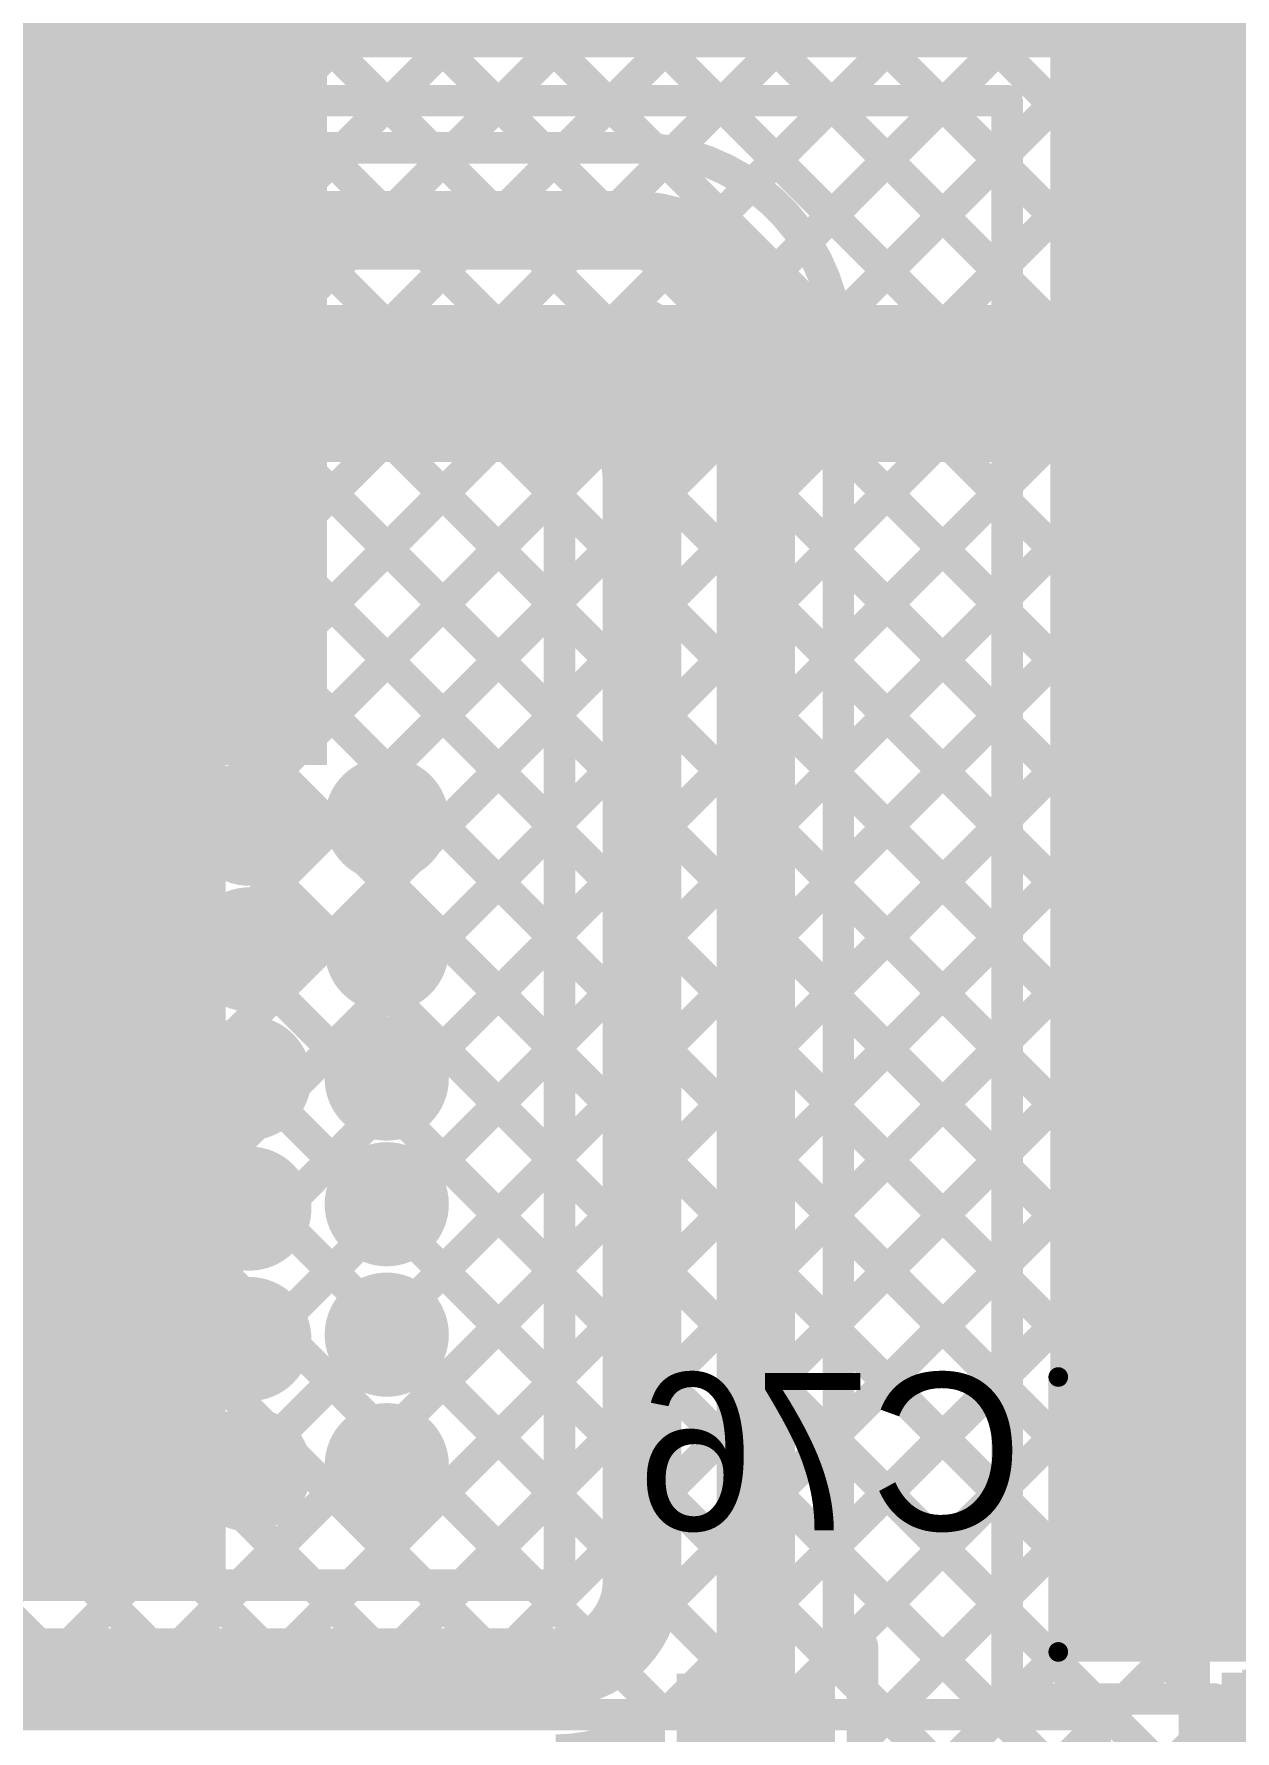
# Model space of a CAD drawing. Header units: millimetres. Extents: x 3.06 to 5.82, y 1.29 to 3.84.
# Drawn here: x 5.1992 to 5.505, y 2.8669 to 3.299 of the extents above; entities that cross this region are included whole.
import ezdxf

# ---------------------------------------------------------------- set-up
doc = ezdxf.new("R2010")
doc.units = ezdxf.units.MM
doc.header["$MEASUREMENT"] = 0
for name, color, linetype in [('BottomLayer', 5, 'Continuous'), ('BottomOverlay', 54, 'Continuous'), ('BottomPaste', 16, 'Continuous'), ('BottomSolder', 6, 'Continuous'), ('MultiLayer', 9, 'Continuous'), ('TopLayer', 1, 'Continuous'), ('TopPaste', 8, 'Continuous'), ('TopSolder', 216, 'Continuous'), ('ViaHoleLayer', 16, 'Continuous')]:
    doc.layers.add(name, color=color, linetype=linetype)

# ---------------------------------------------------------------- blocks, each defined once
blk = doc.blocks.new('ESP32_WROOM_32__16MB__12')
at = {"layer": 'TopLayer'}
blk.add_solid([(-0.13743, -0.04843), (0.05943, -0.04843), (-0.13743, 0.14843), (0.05943, 0.14843)], dxfattribs=at)
at = {"layer": 'TopPaste'}
blk.add_solid([(-0.13743, -0.04843), (0.05943, -0.04843), (-0.13743, 0.14843), (0.05943, 0.14843)], dxfattribs=at)
at = {"layer": 'TopSolder'}
for points in [[(0.29128, 0.12297), (0.37802, 0.12297), (0.29128, 0.1664), (0.37802, 0.1664)], [(-0.14143, -0.05243), (0.06343, -0.05243), (-0.14143, 0.15243), (0.06343, 0.15243)], [(0.29128, 0.07297), (0.37802, 0.07297), (0.29128, 0.1164), (0.37802, 0.1164)], [(0.29128, 0.02297), (0.37802, 0.02297), (0.29128, 0.0664), (0.37802, 0.0664)], [(0.29128, -0.02703), (0.37802, -0.02703), (0.29128, 0.0164), (0.37802, 0.0164)], [(0.29128, -0.07703), (0.37802, -0.07703), (0.29128, -0.0336), (0.37802, -0.0336)], [(0.29128, -0.12703), (0.37802, -0.12703), (0.29128, -0.0836), (0.37802, -0.0836)], [(0.29128, -0.17703), (0.37802, -0.17703), (0.29128, -0.1336), (0.37802, -0.1336)], [(0.29128, -0.22703), (0.37802, -0.22703), (0.29128, -0.1836), (0.37802, -0.1836)], [(0.29128, -0.27703), (0.37802, -0.27703), (0.29128, -0.2336), (0.37802, -0.2336)], [(0.29128, -0.32703), (0.37802, -0.32703), (0.29128, -0.2836), (0.37802, -0.2836)]]:
    blk.add_solid(points, dxfattribs=at)
blk = doc.blocks.new('SOT_23_B_61')
at = {"layer": 'BottomLayer'}
for points in [[(-0.05354, 0.02126), (-0.02126, 0.02126), (-0.05354, 0.05748), (-0.02126, 0.05748)], [(0.02126, 0.02126), (0.05354, 0.02126), (0.02126, 0.05748), (0.05354, 0.05748)], [(-0.01614, -0.05748), (0.01614, -0.05748), (-0.01614, -0.02126), (0.01614, -0.02126)]]:
    blk.add_solid(points, dxfattribs=at)
at = {"layer": 'BottomOverlay'}
for points, const_width in [([(-0.06439, 0.045, 1), (-0.07161, 0.045, 1)], 0.01), ([(-0.07411, 0.045, 1), (-0.06911, 0.045, 1)], 0.005), ([(-0.06689, 0.045, 1), (-0.06189, 0.045, 1)], 0.005), ([(-0.01497, 0.033, 1), (-0.01103, 0.033, 1)], 0.00394), ([(0.01103, 0.033, 1), (0.01497, 0.033, 1)], 0.00394), ([(-0.06497, 0.03, 1), (-0.06103, 0.03, 1)], 0.00394), ([(0.06103, 0.03, 1), (0.06497, 0.03, 1)], 0.00394), ([(-0.06497, -0.034, 1), (-0.06103, -0.034, 1)], 0.00394), ([(-0.06497, -0.034, 1), (-0.06103, -0.034, 1)], 0.00394), ([(-0.02597, -0.034, 1), (-0.02203, -0.034, 1)], 0.00394), ([(0.02203, -0.034, 1), (0.02597, -0.034, 1)], 0.00394), ([(0.06103, -0.034, 1), (0.06497, -0.034, 1)], 0.00394), ([(0.06103, -0.034, 1), (0.06497, -0.034, 1)], 0.00394)]:
    blk.add_lwpolyline(points, format="xyb", close=True, dxfattribs=dict(at, const_width=const_width))
at = {"layer": 'BottomOverlay', "const_width": 0.00787}
for points in [[(0.013, 0.033), (-0.013, 0.033)], [(-0.063, 0.03), (-0.063, -0.034)], [(0.063, 0.03), (0.063, -0.034)], [(-0.024, -0.034), (-0.063, -0.034)], [(0.063, -0.034), (0.024, -0.034)]]:
    blk.add_lwpolyline(points, dxfattribs=at)
at = {"layer": 'BottomPaste'}
for points in [[(-0.05354, 0.02126), (-0.02126, 0.02126), (-0.05354, 0.05748), (-0.02126, 0.05748)], [(0.02126, 0.02126), (0.05354, 0.02126), (0.02126, 0.05748), (0.05354, 0.05748)], [(-0.01614, -0.05748), (0.01614, -0.05748), (-0.01614, -0.02126), (0.01614, -0.02126)]]:
    blk.add_solid(points, dxfattribs=at)
at = {"layer": 'BottomSolder'}
for points in [[(-0.05754, 0.01726), (-0.01726, 0.01726), (-0.05754, 0.06148), (-0.01726, 0.06148)], [(0.01726, 0.01726), (0.05754, 0.01726), (0.01726, 0.06148), (0.05754, 0.06148)], [(-0.02014, -0.06148), (0.02014, -0.06148), (-0.02014, -0.01726), (0.02014, -0.01726)]]:
    blk.add_solid(points, dxfattribs=at)
blk = doc.blocks.new('SOT_23_B_62')
at = {"layer": 'BottomLayer'}
for points in [[(-0.05354, 0.02126), (-0.02126, 0.02126), (-0.05354, 0.05748), (-0.02126, 0.05748)], [(0.02126, 0.02126), (0.05354, 0.02126), (0.02126, 0.05748), (0.05354, 0.05748)], [(-0.01614, -0.05748), (0.01614, -0.05748), (-0.01614, -0.02126), (0.01614, -0.02126)]]:
    blk.add_solid(points, dxfattribs=at)
at = {"layer": 'BottomOverlay'}
for points, const_width in [([(-0.06439, 0.045, 1), (-0.07161, 0.045, 1)], 0.01), ([(-0.07411, 0.045, 1), (-0.06911, 0.045, 1)], 0.005), ([(-0.06689, 0.045, 1), (-0.06189, 0.045, 1)], 0.005), ([(-0.01497, 0.033, 1), (-0.01103, 0.033, 1)], 0.00394), ([(0.01103, 0.033, 1), (0.01497, 0.033, 1)], 0.00394), ([(-0.06497, 0.03, 1), (-0.06103, 0.03, 1)], 0.00394), ([(0.06103, 0.03, 1), (0.06497, 0.03, 1)], 0.00394), ([(-0.06497, -0.034, 1), (-0.06103, -0.034, 1)], 0.00394), ([(-0.06497, -0.034, 1), (-0.06103, -0.034, 1)], 0.00394), ([(-0.02597, -0.034, 1), (-0.02203, -0.034, 1)], 0.00394), ([(0.02203, -0.034, 1), (0.02597, -0.034, 1)], 0.00394), ([(0.06103, -0.034, 1), (0.06497, -0.034, 1)], 0.00394), ([(0.06103, -0.034, 1), (0.06497, -0.034, 1)], 0.00394)]:
    blk.add_lwpolyline(points, format="xyb", close=True, dxfattribs=dict(at, const_width=const_width))
at = {"layer": 'BottomOverlay', "const_width": 0.00787}
for points in [[(0.013, 0.033), (-0.013, 0.033)], [(-0.063, 0.03), (-0.063, -0.034)], [(0.063, 0.03), (0.063, -0.034)], [(-0.024, -0.034), (-0.063, -0.034)], [(0.063, -0.034), (0.024, -0.034)]]:
    blk.add_lwpolyline(points, dxfattribs=at)
at = {"layer": 'BottomPaste'}
for points in [[(-0.05354, 0.02126), (-0.02126, 0.02126), (-0.05354, 0.05748), (-0.02126, 0.05748)], [(0.02126, 0.02126), (0.05354, 0.02126), (0.02126, 0.05748), (0.05354, 0.05748)], [(-0.01614, -0.05748), (0.01614, -0.05748), (-0.01614, -0.02126), (0.01614, -0.02126)]]:
    blk.add_solid(points, dxfattribs=at)
at = {"layer": 'BottomSolder'}
for points in [[(-0.05754, 0.01726), (-0.01726, 0.01726), (-0.05754, 0.06148), (-0.01726, 0.06148)], [(0.01726, 0.01726), (0.05754, 0.01726), (0.01726, 0.06148), (0.05754, 0.06148)], [(-0.02014, -0.06148), (0.02014, -0.06148), (-0.02014, -0.01726), (0.02014, -0.01726)]]:
    blk.add_solid(points, dxfattribs=at)
blk = doc.blocks.new('C__0805_B_90')
at = {"layer": 'BottomLayer'}
for points in [[(-0.06, -0.03), (-0.02, -0.03), (-0.06, 0.03), (-0.02, 0.03)], [(0.02, -0.03), (0.06, -0.03), (0.02, 0.03), (0.06, 0.03)]]:
    blk.add_solid(points, dxfattribs=at)
at = {"layer": 'BottomOverlay', "const_width": 0.005}
for points in [[(0.065, 0.035), (-0.065, 0.035)], [(-0.065, 0.035), (-0.065, -0.035)], [(0.065, 0.035), (0.065, -0.035)], [(0.065, -0.035), (-0.065, -0.035)]]:
    blk.add_lwpolyline(points, dxfattribs=at)
at = {"layer": 'BottomOverlay', "const_width": 0.0025}
for points in [[(-0.06625, 0.035, 1), (-0.06375, 0.035, 1)], [(-0.06625, 0.035, 1), (-0.06375, 0.035, 1)], [(0.06375, 0.035, 1), (0.06625, 0.035, 1)], [(0.06375, 0.035, 1), (0.06625, 0.035, 1)], [(-0.06625, -0.035, 1), (-0.06375, -0.035, 1)], [(-0.06625, -0.035, 1), (-0.06375, -0.035, 1)], [(0.06375, -0.035, 1), (0.06625, -0.035, 1)], [(0.06375, -0.035, 1), (0.06625, -0.035, 1)]]:
    blk.add_lwpolyline(points, format="xyb", close=True, dxfattribs=at)
at = {"layer": 'BottomPaste'}
for points in [[(-0.06, -0.03), (-0.02, -0.03), (-0.06, 0.03), (-0.02, 0.03)], [(0.02, -0.03), (0.06, -0.03), (0.02, 0.03), (0.06, 0.03)]]:
    blk.add_solid(points, dxfattribs=at)
at = {"layer": 'BottomSolder'}
for points in [[(-0.064, -0.034), (-0.016, -0.034), (-0.064, 0.034), (-0.016, 0.034)], [(0.016, -0.034), (0.064, -0.034), (0.016, 0.034), (0.064, 0.034)]]:
    blk.add_solid(points, dxfattribs=at)

msp = doc.modelspace()

# ---------------------------------------------------------------- linework, layer by layer
at = {"layer": 'BottomLayer'}
for points, const_width in [([(4.888, 3.282), (5.447, 3.282)], 0.008), ([(5.19333, 3.27), (5.20533, 3.282)], 0.008), ([(5.20328, 3.282), (5.21528, 3.27)], 0.008), ([(5.22161, 3.27), (5.23361, 3.282)], 0.008), ([(5.23157, 3.282), (5.24357, 3.27)], 0.008), ([(5.2499, 3.27), (5.2619, 3.282)], 0.008), ([(5.25985, 3.282), (5.27185, 3.27)], 0.008), ([(5.27818, 3.27), (5.29018, 3.282)], 0.008), ([(5.28814, 3.282), (5.30014, 3.27)], 0.008), ([(5.30647, 3.27), (5.31847, 3.282)], 0.008), ([(5.31642, 3.282), (5.32842, 3.27)], 0.008), ([(5.33475, 3.27), (5.34675, 3.282)], 0.008), ([(5.3447, 3.282), (5.35694, 3.26976)], 0.008), ([(5.36205, 3.26902), (5.37504, 3.282)], 0.008), ([(5.37299, 3.282), (5.447, 3.20799)], 0.008), ([(5.38188, 3.26056), (5.40332, 3.282)], 0.008), ([(5.39573, 3.24613), (5.43161, 3.282)], 0.008), ([(5.40127, 3.282), (5.447, 3.23627)], 0.008), ([(5.42956, 3.282), (5.447, 3.26456)], 0.008), ([(5.447, 2.875), (5.447, 3.282)], 0.008), ([(4.886, 3.27), (5.352, 3.27)], 0.008), ([(5.40345, 3.22556), (5.447, 3.26911)], 0.008), ([(4.886, 3.249), (5.352, 3.249)], 0.02), ([(5.404, 3.19783), (5.447, 3.24083)], 0.008), ([(4.795, 3.217), (5.32183, 3.217)], 0.02), ([(5.383, 2.85937), (5.383, 3.218)], 0.02), ([(5.40376, 3.22294), (5.447, 3.1797)], 0.008), ([(5.404, 2.88848), (5.404, 3.218)], 0.008), ([(5.404, 3.16954), (5.447, 3.21254)], 0.008), ([(4.73, 2.69353), (5.23247, 3.196)], 0.008), ([(4.73, 2.66525), (5.26075, 3.196)], 0.008), ([(4.73, 2.63696), (5.28904, 3.196)], 0.008), ([(4.73, 2.60868), (5.31732, 3.196)], 0.008), ([(4.73, 2.72182), (5.20418, 3.196)], 0.008), ([(4.795, 3.196), (5.32183, 3.196)], 0.008), ([(4.92159, 3.196), (5.21359, 2.904)], 0.008), ([(4.94987, 3.196), (5.24187, 2.904)], 0.008), ([(4.97816, 3.196), (5.27016, 2.904)], 0.008), ([(5.00644, 3.196), (5.29844, 2.904)], 0.008), ([(5.03472, 3.196), (5.32672, 2.904)], 0.008), ([(5.06301, 3.196), (5.333, 2.92601)], 0.008), ([(5.09129, 3.196), (5.333, 2.95429)], 0.008), ([(5.11958, 3.196), (5.333, 2.98258)], 0.008), ([(5.14786, 3.196), (5.333, 3.01086)], 0.008), ([(5.17615, 3.196), (5.333, 3.03915)], 0.008), ([(5.20443, 3.196), (5.333, 3.06743)], 0.008), ([(5.23271, 3.196), (5.333, 3.09571)], 0.008), ([(5.261, 3.196), (5.333, 3.124)], 0.008), ([(5.28928, 3.196), (5.333, 3.15228)], 0.008), ([(5.31757, 3.196), (5.333, 3.18057)], 0.008), ([(5.404, 3.19442), (5.447, 3.15142)], 0.008), ([(5.354, 2.905), (5.354, 3.18483)], 0.02), ([(5.05361, 2.904), (5.333, 3.18339)], 0.008), ([(5.333, 2.905), (5.333, 3.18483)], 0.008), ([(5.404, 3.14126), (5.447, 3.18426)], 0.008), ([(5.404, 3.16614), (5.447, 3.12314)], 0.008), ([(5.08189, 2.904), (5.333, 3.15511)], 0.008), ([(5.404, 3.11297), (5.447, 3.15597)], 0.008), ([(5.404, 3.13785), (5.447, 3.09485)], 0.008), ([(5.11017, 2.904), (5.333, 3.12683)], 0.008), ([(5.404, 3.08469), (5.447, 3.12769)], 0.008), ([(5.404, 3.10957), (5.447, 3.06657)], 0.008), ([(5.404, 3.0564), (5.447, 3.0994)], 0.008), ([(5.13846, 2.904), (5.333, 3.09854)], 0.008), ([(5.404, 3.08128), (5.447, 3.03828)], 0.008), ([(5.16674, 2.904), (5.333, 3.07026)], 0.008), ([(5.404, 3.02812), (5.447, 3.07112)], 0.008), ([(5.404, 3.053), (5.447, 3.01)], 0.008), ([(5.404, 2.99984), (5.447, 3.04284)], 0.008), ([(5.19503, 2.904), (5.333, 3.04197)], 0.008), ([(5.404, 3.02471), (5.447, 2.98171)], 0.008), ([(5.22331, 2.904), (5.333, 3.01369)], 0.008), ([(5.404, 2.97155), (5.447, 3.01455)], 0.008), ([(5.404, 2.99643), (5.447, 2.95343)], 0.008), ([(5.2516, 2.904), (5.333, 2.9854)], 0.008), ([(5.404, 2.94327), (5.447, 2.98627)], 0.008), ([(5.404, 2.96815), (5.447, 2.92515)], 0.008), ([(5.27988, 2.904), (5.333, 2.95712)], 0.008), ([(5.404, 2.91498), (5.447, 2.95798)], 0.008), ([(5.404, 2.93986), (5.447, 2.89686)], 0.008), ([(5.30816, 2.904), (5.333, 2.92884)], 0.008), ([(5.40578, 2.88848), (5.447, 2.9297)], 0.008), ([(5.404, 2.91158), (5.4775, 2.83808)], 0.008), ([(5.05191, 2.904), (5.332, 2.904)], 0.008), ([(5.41014, 2.86456), (5.447, 2.90141)], 0.008), ([(5.043, 2.883), (5.332, 2.883)], 0.02), ([(5.404, 2.88848), (5.41014, 2.88848)], 0.008), ([(5.41014, 2.83026), (5.41014, 2.88848)], 0.008), ([(5.41014, 2.87715), (5.46721, 2.82008)], 0.008), ([(5.41014, 2.83627), (5.44887, 2.875)], 0.008), ([(5.41189, 2.80974), (5.47715, 2.875)], 0.008), ([(5.447, 2.875), (5.49986, 2.875)], 0.008), ([(5.46886, 2.875), (5.49986, 2.844)], 0.008), ([(5.49715, 2.875), (5.49986, 2.87229)], 0.008), ([(5.49986, 2.83957), (5.49986, 2.875)], 0.008), ([(5.28224, 2.79323), (5.35586, 2.86684)], 0.008), ([(5.35586, 2.83026), (5.35586, 2.86923)], 0.008), ([(5.44018, 2.80974), (5.49986, 2.86942)], 0.008)]:
    msp.add_lwpolyline(points, dxfattribs=dict(at, const_width=const_width))
for points, const_width in [([(5.20128, 3.282, 1), (5.20528, 3.282, 1)], 0.004), ([(5.20333, 3.282, 1), (5.20733, 3.282, 1)], 0.004), ([(5.22957, 3.282, 1), (5.23357, 3.282, 1)], 0.004), ([(5.23161, 3.282, 1), (5.23561, 3.282, 1)], 0.004), ([(5.25785, 3.282, 1), (5.26185, 3.282, 1)], 0.004), ([(5.2599, 3.282, 1), (5.2639, 3.282, 1)], 0.004), ([(5.28614, 3.282, 1), (5.29014, 3.282, 1)], 0.004), ([(5.28818, 3.282, 1), (5.29218, 3.282, 1)], 0.004), ([(5.31442, 3.282, 1), (5.31842, 3.282, 1)], 0.004), ([(5.31647, 3.282, 1), (5.32047, 3.282, 1)], 0.004), ([(5.3427, 3.282, 1), (5.3467, 3.282, 1)], 0.004), ([(5.34475, 3.282, 1), (5.34875, 3.282, 1)], 0.004), ([(5.37099, 3.282, 1), (5.37499, 3.282, 1)], 0.004), ([(5.37304, 3.282, 1), (5.37704, 3.282, 1)], 0.004), ([(5.39927, 3.282, 1), (5.40327, 3.282, 1)], 0.004), ([(5.40132, 3.282, 1), (5.40532, 3.282, 1)], 0.004), ([(5.42756, 3.282, 1), (5.43156, 3.282, 1)], 0.004), ([(5.4296, 3.282, 1), (5.43361, 3.282, 1)], 0.004), ([(5.445, 3.282, 1), (5.449, 3.282, 1)], 0.004), ([(5.445, 3.282, 1), (5.449, 3.282, 1)], 0.004), ([(5.21328, 3.27, 1), (5.21728, 3.27, 1)], 0.004), ([(5.21961, 3.27, 1), (5.22361, 3.27, 1)], 0.004), ([(5.24157, 3.27, 1), (5.24557, 3.27, 1)], 0.004), ([(5.2479, 3.27, 1), (5.2519, 3.27, 1)], 0.004), ([(5.26985, 3.27, 1), (5.27385, 3.27, 1)], 0.004), ([(5.27618, 3.27, 1), (5.28018, 3.27, 1)], 0.004), ([(5.29814, 3.27, 1), (5.30214, 3.27, 1)], 0.004), ([(5.30447, 3.27, 1), (5.30847, 3.27, 1)], 0.004), ([(5.32642, 3.27, 1), (5.33042, 3.27, 1)], 0.004), ([(5.33275, 3.27, 1), (5.33675, 3.27, 1)], 0.004), ([(5.35, 3.27, 1), (5.354, 3.27, 1)], 0.004), ([(5.35, 3.27, 1), (5.354, 3.27, 1)], 0.004), ([(5.35494, 3.26976, 1), (5.35894, 3.26976, 1)], 0.004), ([(5.36006, 3.26902, 1), (5.36405, 3.26902, 1)], 0.004), ([(5.445, 3.26911, 1), (5.449, 3.26911, 1)], 0.004), ([(5.445, 3.26456, 1), (5.449, 3.26456, 1)], 0.004), ([(5.37988, 3.26056, 1), (5.38388, 3.26056, 1)], 0.004), ([(5.347, 3.249, 1), (5.357, 3.249, 1)], 0.01), ([(5.347, 3.249, 1), (5.357, 3.249, 1)], 0.01), ([(5.39373, 3.24613, 1), (5.39773, 3.24613, 1)], 0.004), ([(5.445, 3.24083, 1), (5.449, 3.24083, 1)], 0.004), ([(5.445, 3.23627, 1), (5.449, 3.23627, 1)], 0.004), ([(5.35093, 3.22796, 1), (5.35493, 3.22796, 1)], 0.004), ([(5.35093, 3.22796, 1), (5.35493, 3.22796, 1)], 0.004), ([(5.40145, 3.22556, 1), (5.40545, 3.22556, 1)], 0.004), ([(5.31683, 3.217, 1), (5.32683, 3.217, 1)], 0.01), ([(5.31683, 3.217, 1), (5.32683, 3.217, 1)], 0.01), ([(5.35982, 3.21987, 1), (5.36382, 3.21987, 1)], 0.004), ([(5.35982, 3.21987, 1), (5.36382, 3.21987, 1)], 0.004), ([(5.378, 3.218, 1), (5.388, 3.218, 1)], 0.01), ([(5.378, 3.218, 1), (5.388, 3.218, 1)], 0.01), ([(5.40176, 3.22294, 1), (5.40576, 3.22294, 1)], 0.004), ([(5.402, 3.218, 1), (5.406, 3.218, 1)], 0.004), ([(5.402, 3.218, 1), (5.406, 3.218, 1)], 0.004), ([(5.445, 3.21254, 1), (5.449, 3.21254, 1)], 0.004), ([(5.445, 3.20799, 1), (5.449, 3.20799, 1)], 0.004), ([(5.20218, 3.196, 1), (5.20618, 3.196, 1)], 0.004), ([(5.20243, 3.196, 1), (5.20643, 3.196, 1)], 0.004), ([(5.23047, 3.196, 1), (5.23447, 3.196, 1)], 0.004), ([(5.23071, 3.196, 1), (5.23471, 3.196, 1)], 0.004), ([(5.25875, 3.196, 1), (5.26275, 3.196, 1)], 0.004), ([(5.259, 3.196, 1), (5.263, 3.196, 1)], 0.004), ([(5.28704, 3.196, 1), (5.29104, 3.196, 1)], 0.004), ([(5.28728, 3.196, 1), (5.29128, 3.196, 1)], 0.004), ([(5.31532, 3.196, 1), (5.31932, 3.196, 1)], 0.004), ([(5.31557, 3.196, 1), (5.31957, 3.196, 1)], 0.004), ([(5.31983, 3.196, 1), (5.32383, 3.196, 1)], 0.004), ([(5.31983, 3.196, 1), (5.32383, 3.196, 1)], 0.004), ([(5.402, 3.19783, 1), (5.406, 3.19783, 1)], 0.004), ([(5.402, 3.19442, 1), (5.406, 3.19442, 1)], 0.004), ([(5.349, 3.18483, 1), (5.359, 3.18483, 1)], 0.01), ([(5.349, 3.18483, 1), (5.359, 3.18483, 1)], 0.01), ([(5.331, 3.18483, 1), (5.335, 3.18483, 1)], 0.004), ([(5.331, 3.18483, 1), (5.335, 3.18483, 1)], 0.004), ([(5.331, 3.18339, 1), (5.335, 3.18339, 1)], 0.004), ([(5.445, 3.18426, 1), (5.449, 3.18426, 1)], 0.004), ([(5.331, 3.18057, 1), (5.335, 3.18057, 1)], 0.004), ([(5.445, 3.1797, 1), (5.449, 3.1797, 1)], 0.004), ([(5.402, 3.16954, 1), (5.406, 3.16954, 1)], 0.004), ([(5.402, 3.16614, 1), (5.406, 3.16614, 1)], 0.004), ([(5.331, 3.15511, 1), (5.335, 3.15511, 1)], 0.004), ([(5.445, 3.15597, 1), (5.449, 3.15597, 1)], 0.004), ([(5.331, 3.15228, 1), (5.335, 3.15228, 1)], 0.004), ([(5.445, 3.15142, 1), (5.449, 3.15142, 1)], 0.004), ([(5.402, 3.14126, 1), (5.406, 3.14126, 1)], 0.004), ([(5.402, 3.13785, 1), (5.406, 3.13785, 1)], 0.004), ([(5.331, 3.12683, 1), (5.335, 3.12683, 1)], 0.004), ([(5.445, 3.12769, 1), (5.449, 3.12769, 1)], 0.004), ([(5.331, 3.124, 1), (5.335, 3.124, 1)], 0.004), ([(5.445, 3.12314, 1), (5.449, 3.12314, 1)], 0.004), ([(5.402, 3.11297, 1), (5.406, 3.11297, 1)], 0.004), ([(5.402, 3.10957, 1), (5.406, 3.10957, 1)], 0.004), ([(5.24809, 3.09789, 1), (5.25991, 3.09789, 1)], 0.01181), ([(5.28309, 3.099, 1), (5.29491, 3.099, 1)], 0.01181), ([(5.445, 3.0994, 1), (5.449, 3.0994, 1)], 0.004), ([(5.331, 3.09854, 1), (5.335, 3.09854, 1)], 0.004), ([(5.331, 3.09571, 1), (5.335, 3.09571, 1)], 0.004), ([(5.445, 3.09485, 1), (5.449, 3.09485, 1)], 0.004), ([(5.402, 3.08469, 1), (5.406, 3.08469, 1)], 0.004), ([(5.402, 3.08128, 1), (5.406, 3.08128, 1)], 0.004), ([(5.24809, 3.06589, 1), (5.25991, 3.06589, 1)], 0.01181), ([(5.28309, 3.06578, 1), (5.29491, 3.06578, 1)], 0.01181), ([(5.331, 3.07026, 1), (5.335, 3.07026, 1)], 0.004), ([(5.445, 3.07112, 1), (5.449, 3.07112, 1)], 0.004), ([(5.331, 3.06743, 1), (5.335, 3.06743, 1)], 0.004), ([(5.445, 3.06657, 1), (5.449, 3.06657, 1)], 0.004), ([(5.402, 3.0564, 1), (5.406, 3.0564, 1)], 0.004), ([(5.402, 3.053, 1), (5.406, 3.053, 1)], 0.004), ([(5.445, 3.04284, 1), (5.449, 3.04284, 1)], 0.004), ([(5.24809, 3.03311, 1), (5.25991, 3.03311, 1)], 0.01181), ([(5.28309, 3.033, 1), (5.29491, 3.033, 1)], 0.01181), ([(5.331, 3.04197, 1), (5.335, 3.04197, 1)], 0.004), ([(5.331, 3.03915, 1), (5.335, 3.03915, 1)], 0.004), ([(5.445, 3.03828, 1), (5.449, 3.03828, 1)], 0.004), ([(5.402, 3.02812, 1), (5.406, 3.02812, 1)], 0.004), ([(5.402, 3.02471, 1), (5.406, 3.02471, 1)], 0.004), ([(5.331, 3.01369, 1), (5.335, 3.01369, 1)], 0.004), ([(5.445, 3.01455, 1), (5.449, 3.01455, 1)], 0.004), ([(5.28309, 3.001, 1), (5.29491, 3.001, 1)], 0.01181), ([(5.331, 3.01086, 1), (5.335, 3.01086, 1)], 0.004), ([(5.445, 3.01, 1), (5.449, 3.01, 1)], 0.004), ([(5.24809, 2.99989, 1), (5.25991, 2.99989, 1)], 0.01181), ([(5.402, 2.99984, 1), (5.406, 2.99984, 1)], 0.004), ([(5.402, 2.99643, 1), (5.406, 2.99643, 1)], 0.004), ([(5.331, 2.9854, 1), (5.335, 2.9854, 1)], 0.004), ([(5.331, 2.98258, 1), (5.335, 2.98258, 1)], 0.004), ([(5.445, 2.98627, 1), (5.449, 2.98627, 1)], 0.004), ([(5.445, 2.98171, 1), (5.449, 2.98171, 1)], 0.004), ([(5.24809, 2.96667, 1), (5.25991, 2.96667, 1)], 0.01181), ([(5.28309, 2.96778, 1), (5.29491, 2.96778, 1)], 0.01181), ([(5.402, 2.97155, 1), (5.406, 2.97155, 1)], 0.004), ([(5.402, 2.96815, 1), (5.406, 2.96815, 1)], 0.004), ([(5.331, 2.95712, 1), (5.335, 2.95712, 1)], 0.004), ([(5.445, 2.95798, 1), (5.449, 2.95798, 1)], 0.004), ([(5.331, 2.95429, 1), (5.335, 2.95429, 1)], 0.004), ([(5.445, 2.95343, 1), (5.449, 2.95343, 1)], 0.004), ([(5.402, 2.94327, 1), (5.406, 2.94327, 1)], 0.004), ([(5.24809, 2.93344, 1), (5.25991, 2.93344, 1)], 0.01181), ([(5.28309, 2.93455, 1), (5.29491, 2.93455, 1)], 0.01181), ([(5.402, 2.93986, 1), (5.406, 2.93986, 1)], 0.004), ([(5.331, 2.92884, 1), (5.335, 2.92884, 1)], 0.004), ([(5.331, 2.92601, 1), (5.335, 2.92601, 1)], 0.004), ([(5.445, 2.9297, 1), (5.449, 2.9297, 1)], 0.004), ([(5.445, 2.92515, 1), (5.449, 2.92515, 1)], 0.004), ([(5.402, 2.91498, 1), (5.406, 2.91498, 1)], 0.004), ([(5.349, 2.905, 1), (5.359, 2.905, 1)], 0.01), ([(5.349, 2.905, 1), (5.359, 2.905, 1)], 0.01), ([(5.402, 2.91158, 1), (5.406, 2.91158, 1)], 0.004), ([(5.331, 2.905, 1), (5.335, 2.905, 1)], 0.004), ([(5.21159, 2.904, 1), (5.21559, 2.904, 1)], 0.004), ([(5.22131, 2.904, 1), (5.22531, 2.904, 1)], 0.004), ([(5.23987, 2.904, 1), (5.24387, 2.904, 1)], 0.004), ([(5.2496, 2.904, 1), (5.2536, 2.904, 1)], 0.004), ([(5.26816, 2.904, 1), (5.27216, 2.904, 1)], 0.004), ([(5.27788, 2.904, 1), (5.28188, 2.904, 1)], 0.004), ([(5.29644, 2.904, 1), (5.30044, 2.904, 1)], 0.004), ([(5.30616, 2.904, 1), (5.31016, 2.904, 1)], 0.004), ([(5.32472, 2.904, 1), (5.32872, 2.904, 1)], 0.004), ([(5.33, 2.904, 1), (5.334, 2.904, 1)], 0.004), ([(5.445, 2.90141, 1), (5.449, 2.90141, 1)], 0.004), ([(5.445, 2.89686, 1), (5.449, 2.89686, 1)], 0.004), ([(5.327, 2.883, 1), (5.337, 2.883, 1)], 0.01), ([(5.327, 2.883, 1), (5.337, 2.883, 1)], 0.01), ([(5.402, 2.88848, 1), (5.406, 2.88848, 1)], 0.004), ([(5.402, 2.88848, 1), (5.406, 2.88848, 1)], 0.004), ([(5.40378, 2.88848, 1), (5.40778, 2.88848, 1)], 0.004), ([(5.40814, 2.88848, 1), (5.41214, 2.88848, 1)], 0.004), ([(5.40814, 2.88848, 1), (5.41214, 2.88848, 1)], 0.004), ([(5.40814, 2.87715, 1), (5.41214, 2.87715, 1)], 0.004), ([(5.445, 2.875, 1), (5.449, 2.875, 1)], 0.004), ([(5.445, 2.875, 1), (5.449, 2.875, 1)], 0.004), ([(5.44687, 2.875, 1), (5.45087, 2.875, 1)], 0.004), ([(5.46686, 2.875, 1), (5.47086, 2.875, 1)], 0.004), ([(5.47515, 2.875, 1), (5.47915, 2.875, 1)], 0.004), ([(5.49515, 2.875, 1), (5.49915, 2.875, 1)], 0.004), ([(5.49786, 2.875, 1), (5.50186, 2.875, 1)], 0.004), ([(5.49786, 2.875, 1), (5.50186, 2.875, 1)], 0.004), ([(5.49786, 2.87229, 1), (5.50186, 2.87229, 1)], 0.004), ([(5.35386, 2.86923, 1), (5.35786, 2.86923, 1)], 0.004), ([(5.35386, 2.86923, 1), (5.35786, 2.86923, 1)], 0.004), ([(5.35386, 2.86684, 1), (5.35786, 2.86684, 1)], 0.004), ([(5.49786, 2.86942, 1), (5.50186, 2.86942, 1)], 0.004), ([(5.378, 2.85937, 1), (5.388, 2.85937, 1)], 0.01), ([(5.40814, 2.86456, 1), (5.41214, 2.86456, 1)], 0.004)]:
    msp.add_lwpolyline(points, format="xyb", close=True, dxfattribs=dict(at, const_width=const_width))
for points, const_width in [([(5.352, 3.27, -0.414214), (5.404, 3.218)], 0.008), ([(5.352, 3.249, -0.414214), (5.383, 3.218)], 0.02), ([(5.35293, 3.22796, -0.333982), (5.36182, 3.21987)], 0.008), ([(5.35293, 3.22796, -0.056697), (5.36182, 3.21987)], 0.008), ([(5.32183, 3.217, -0.414214), (5.354, 3.18483)], 0.02), ([(5.32183, 3.196, -0.414214), (5.333, 3.18483)], 0.008), ([(5.354, 2.905, -0.414214), (5.332, 2.883)], 0.02), ([(5.35586, 2.86923, -0.148112), (5.332, 2.862)], 0.008)]:
    msp.add_lwpolyline(points, format="xyb", dxfattribs=dict(at, const_width=const_width))
for points in [[(4.899, 3.293), (5.582, 3.293), (4.899, 3.355), (5.582, 3.355)], [(5.458, 2.886), (5.534, 2.886), (5.458, 3.322), (5.534, 3.322)]]:
    msp.add_solid(points, dxfattribs=at)
at = {"layer": 'BottomSolder', "const_width": 0.01581}
for points in [[(5.24609, 3.09789, 1), (5.26191, 3.09789, 1)], [(5.28109, 3.099, 1), (5.29691, 3.099, 1)], [(5.24609, 3.06589, 1), (5.26191, 3.06589, 1)], [(5.28109, 3.06578, 1), (5.29691, 3.06578, 1)], [(5.24609, 3.03311, 1), (5.26191, 3.03311, 1)], [(5.28109, 3.033, 1), (5.29691, 3.033, 1)], [(5.28109, 3.001, 1), (5.29691, 3.001, 1)], [(5.24609, 2.99989, 1), (5.26191, 2.99989, 1)], [(5.24609, 2.96667, 1), (5.26191, 2.96667, 1)], [(5.28109, 2.96778, 1), (5.29691, 2.96778, 1)], [(5.24609, 2.93344, 1), (5.26191, 2.93344, 1)], [(5.28109, 2.93455, 1), (5.29691, 2.93455, 1)]]:
    msp.add_lwpolyline(points, format="xyb", close=True, dxfattribs=at)
at = {"layer": 'MultiLayer', "const_width": 0.01181}
for points in [[(5.24809, 3.09789, 1), (5.25991, 3.09789, 1)], [(5.28309, 3.099, 1), (5.29491, 3.099, 1)], [(5.24809, 3.06589, 1), (5.25991, 3.06589, 1)], [(5.28309, 3.06578, 1), (5.29491, 3.06578, 1)], [(5.24809, 3.03311, 1), (5.25991, 3.03311, 1)], [(5.28309, 3.033, 1), (5.29491, 3.033, 1)], [(5.28309, 3.001, 1), (5.29491, 3.001, 1)], [(5.24809, 2.99989, 1), (5.25991, 2.99989, 1)], [(5.24809, 2.96667, 1), (5.25991, 2.96667, 1)], [(5.28309, 2.96778, 1), (5.29491, 2.96778, 1)], [(5.24809, 2.93344, 1), (5.25991, 2.93344, 1)], [(5.28309, 2.93455, 1), (5.29491, 2.93455, 1)]]:
    msp.add_lwpolyline(points, format="xyb", close=True, dxfattribs=at)
at = {"layer": 'TopLayer'}
for points, const_width in [([(4.92608, 3.00275), (5.41833, 3.495)], 0.008), ([(4.92608, 2.94618), (5.4749, 3.495)], 0.008), ([(4.92608, 2.97446), (5.44661, 3.495)], 0.008), ([(4.92608, 3.03103), (5.39005, 3.495)], 0.008), ([(4.99028, 3.495), (5.49463, 2.99065)], 0.008), ([(5.01857, 3.495), (5.49463, 3.01894)], 0.008), ([(5.04685, 3.495), (5.49463, 3.04722)], 0.008), ([(5.07514, 3.495), (5.49463, 3.07551)], 0.008), ([(5.10342, 3.495), (5.49463, 3.10379)], 0.008), ([(5.1317, 3.495), (5.49463, 3.13207)], 0.008), ([(5.15999, 3.495), (5.49463, 3.16036)], 0.008), ([(5.18827, 3.495), (5.49463, 3.18864)], 0.008), ([(5.21656, 3.495), (5.52284, 3.18872)], 0.008), ([(5.24484, 3.495), (5.49463, 3.24521)], 0.008), ([(5.27313, 3.495), (5.49463, 3.2735)], 0.008), ([(5.30141, 3.495), (5.49463, 3.30178)], 0.008), ([(4.92608, 2.9179), (5.49463, 3.48645)], 0.008), ([(4.92608, 2.88961), (5.49463, 3.45816)], 0.008), ([(4.998, 3.459), (5.49463, 2.96237)], 0.008), ([(4.92608, 2.86133), (5.49463, 3.42988)], 0.008), ([(4.92608, 2.83304), (5.49463, 3.40159)], 0.008), ([(5.03981, 3.3889), (5.49463, 2.93408)], 0.008), ([(4.8179, 2.69658), (5.49463, 3.37331)], 0.008), ([(5.038, 3.36243), (5.49463, 2.9058)], 0.008), ([(5.05307, 2.90347), (5.49463, 3.34502)], 0.008), ([(5.038, 3.33415), (5.49463, 2.87752)], 0.008), ([(5.49463, 3.28872), (5.49463, 3.33128)], 0.008), ([(5.06537, 2.88748), (5.49463, 3.31674)], 0.008), ([(5.038, 3.30586), (5.49463, 2.84923)], 0.008), ([(5.07717, 2.871), (5.49463, 3.28846)], 0.008), ([(5.49463, 3.28128), (5.49463, 3.28872)], 0.008), ([(5.49463, 3.28128), (5.49463, 3.28872)], 0.008), ([(5.49463, 3.23128), (5.49463, 3.28128)], 0.008), ([(5.038, 3.27758), (5.44458, 2.871)], 0.008), ([(5.10546, 2.871), (5.49463, 3.26017)], 0.008), ([(5.038, 3.24929), (5.41629, 2.871)], 0.008), ([(5.13374, 2.871), (5.49463, 3.23189)], 0.008), ([(5.16203, 2.871), (5.52231, 3.23128)], 0.008), ([(5.49463, 3.23128), (5.59537, 3.23128)], 0.008), ([(5.50803, 3.18872), (5.55059, 3.23128)], 0.008), ([(5.50856, 3.23128), (5.55112, 3.18872)], 0.008), ([(5.03489, 3.22412), (5.38801, 2.871)], 0.008), ([(5.17667, 3.21), (5.545, 3.21)], 0.04), ([(5.02429, 3.20643), (5.35972, 2.871)], 0.008), ([(5.00813, 3.19431), (5.33144, 2.871)], 0.008), ([(4.92859, 3.189), (5.24659, 2.871)], 0.008), ([(4.95687, 3.189), (5.27487, 2.871)], 0.008), ([(4.98516, 3.189), (5.30316, 2.871)], 0.008), ([(5.49463, 3.18872), (5.59537, 3.18872)], 0.008), ([(5.49463, 3.13872), (5.49463, 3.18872)], 0.008), ([(5.19031, 2.871), (5.49463, 3.17532)], 0.008), ([(4.92608, 3.16322), (5.2183, 2.871)], 0.008), ([(5.2186, 2.871), (5.49463, 3.14703)], 0.008), ([(5.49463, 3.13128), (5.49463, 3.13872)], 0.008), ([(5.49463, 3.13128), (5.49463, 3.13872)], 0.008), ([(5.49463, 3.08872), (5.49463, 3.13128)], 0.008), ([(5.24688, 2.871), (5.49463, 3.11875)], 0.008), ([(5.27516, 2.871), (5.49463, 3.09047)], 0.008), ([(5.49463, 3.08128), (5.49463, 3.08872)], 0.008), ([(5.49463, 3.08128), (5.49463, 3.08872)], 0.008), ([(5.49463, 3.03872), (5.49463, 3.08128)], 0.008), ([(5.30345, 2.871), (5.49463, 3.06218)], 0.008), ([(5.49463, 3.03128), (5.49463, 3.03872)], 0.008), ([(5.49463, 3.03128), (5.49463, 3.03872)], 0.008), ([(5.33173, 2.871), (5.49463, 3.0339)], 0.008), ([(5.49463, 2.98872), (5.49463, 3.03128)], 0.008), ([(5.36002, 2.871), (5.49463, 3.00561)], 0.008), ([(5.49463, 2.98128), (5.49463, 2.98872)], 0.008), ([(5.49463, 2.98128), (5.49463, 2.98872)], 0.008), ([(5.49463, 2.93872), (5.49463, 2.98128)], 0.008), ([(5.3883, 2.871), (5.49463, 2.97733)], 0.008), ([(5.41659, 2.871), (5.49463, 2.94904)], 0.008), ([(5.49463, 2.93128), (5.49463, 2.93872)], 0.008), ([(5.49463, 2.93128), (5.49463, 2.93872)], 0.008), ([(5.49463, 2.88872), (5.49463, 2.93128)], 0.008), ([(5.44487, 2.871), (5.49463, 2.92076)], 0.008), ([(5.46939, 2.86723), (5.49463, 2.89248)], 0.008), ([(5.49463, 2.88128), (5.49463, 2.88872)], 0.008), ([(5.49463, 2.88128), (5.49463, 2.88872)], 0.008), ([(5.49463, 2.84134), (5.49463, 2.88128)], 0.008), ([(5.16939, 2.871), (5.21195, 2.871)], 0.008), ([(5.21195, 2.871), (5.21939, 2.871)], 0.008), ([(5.21195, 2.871), (5.21939, 2.871)], 0.008), ([(5.21939, 2.871), (5.26195, 2.871)], 0.008), ([(5.26195, 2.871), (5.26939, 2.871)], 0.008), ([(5.26195, 2.871), (5.26939, 2.871)], 0.008), ([(5.26939, 2.871), (5.31195, 2.871)], 0.008), ([(5.31195, 2.871), (5.31939, 2.871)], 0.008), ([(5.31195, 2.871), (5.31939, 2.871)], 0.008), ([(5.31939, 2.871), (5.36195, 2.871)], 0.008), ([(5.36195, 2.871), (5.36939, 2.871)], 0.008), ([(5.36195, 2.871), (5.36939, 2.871)], 0.008), ([(5.36939, 2.871), (5.41195, 2.871)], 0.008), ([(5.41195, 2.871), (5.41939, 2.871)], 0.008), ([(5.41195, 2.871), (5.41939, 2.871)], 0.008), ([(5.41939, 2.871), (5.46939, 2.871)], 0.008), ([(5.46939, 2.82877), (5.46939, 2.871)], 0.008), ([(5.46939, 2.83895), (5.49463, 2.86419)], 0.008)]:
    msp.add_lwpolyline(points, dxfattribs=dict(at, const_width=const_width))
for points, const_width in [([(5.49263, 3.30178, 1), (5.49663, 3.30178, 1)], 0.004), ([(5.49263, 3.28872, 1), (5.49663, 3.28872, 1)], 0.004), ([(5.49263, 3.28872, 1), (5.49663, 3.28872, 1)], 0.004), ([(5.49263, 3.28872, 1), (5.49663, 3.28872, 1)], 0.004), ([(5.49263, 3.28846, 1), (5.49663, 3.28846, 1)], 0.004), ([(5.49263, 3.28128, 1), (5.49663, 3.28128, 1)], 0.004), ([(5.49263, 3.28128, 1), (5.49663, 3.28128, 1)], 0.004), ([(5.49263, 3.28128, 1), (5.49663, 3.28128, 1)], 0.004), ([(5.49263, 3.2735, 1), (5.49663, 3.2735, 1)], 0.004), ([(5.49263, 3.26017, 1), (5.49663, 3.26017, 1)], 0.004), ([(5.49263, 3.24521, 1), (5.49663, 3.24521, 1)], 0.004), ([(5.49263, 3.23189, 1), (5.49663, 3.23189, 1)], 0.004), ([(5.49263, 3.23128, 1), (5.49663, 3.23128, 1)], 0.004), ([(5.49263, 3.23128, 1), (5.49663, 3.23128, 1)], 0.004), ([(5.50656, 3.23128, 1), (5.51056, 3.23128, 1)], 0.004), ([(5.49263, 3.18872, 1), (5.49663, 3.18872, 1)], 0.004), ([(5.49263, 3.18872, 1), (5.49663, 3.18872, 1)], 0.004), ([(5.49263, 3.18864, 1), (5.49663, 3.18864, 1)], 0.004), ([(5.50603, 3.18872, 1), (5.51003, 3.18872, 1)], 0.004), ([(5.49263, 3.17532, 1), (5.49663, 3.17532, 1)], 0.004), ([(5.49263, 3.16036, 1), (5.49663, 3.16036, 1)], 0.004), ([(5.49263, 3.14703, 1), (5.49663, 3.14703, 1)], 0.004), ([(5.49263, 3.13872, 1), (5.49663, 3.13872, 1)], 0.004), ([(5.49263, 3.13872, 1), (5.49663, 3.13872, 1)], 0.004), ([(5.49263, 3.13872, 1), (5.49663, 3.13872, 1)], 0.004), ([(5.49263, 3.13207, 1), (5.49663, 3.13207, 1)], 0.004), ([(5.49263, 3.13128, 1), (5.49663, 3.13128, 1)], 0.004), ([(5.49263, 3.13128, 1), (5.49663, 3.13128, 1)], 0.004), ([(5.49263, 3.13128, 1), (5.49663, 3.13128, 1)], 0.004), ([(5.49263, 3.11875, 1), (5.49663, 3.11875, 1)], 0.004), ([(5.24809, 3.09789, 1), (5.25991, 3.09789, 1)], 0.01181), ([(5.28309, 3.099, 1), (5.29491, 3.099, 1)], 0.01181), ([(5.49263, 3.10379, 1), (5.49663, 3.10379, 1)], 0.004), ([(5.49263, 3.09047, 1), (5.49663, 3.09047, 1)], 0.004), ([(5.49263, 3.08872, 1), (5.49663, 3.08872, 1)], 0.004), ([(5.49263, 3.08872, 1), (5.49663, 3.08872, 1)], 0.004), ([(5.49263, 3.08872, 1), (5.49663, 3.08872, 1)], 0.004), ([(5.49263, 3.08128, 1), (5.49663, 3.08128, 1)], 0.004), ([(5.49263, 3.08128, 1), (5.49663, 3.08128, 1)], 0.004), ([(5.49263, 3.08128, 1), (5.49663, 3.08128, 1)], 0.004), ([(5.24809, 3.06589, 1), (5.25991, 3.06589, 1)], 0.01181), ([(5.28309, 3.06578, 1), (5.29491, 3.06578, 1)], 0.01181), ([(5.49263, 3.07551, 1), (5.49663, 3.07551, 1)], 0.004), ([(5.49263, 3.06218, 1), (5.49663, 3.06218, 1)], 0.004), ([(5.49263, 3.04722, 1), (5.49663, 3.04722, 1)], 0.004), ([(5.24809, 3.03311, 1), (5.25991, 3.03311, 1)], 0.01181), ([(5.28309, 3.033, 1), (5.29491, 3.033, 1)], 0.01181), ([(5.49263, 3.03872, 1), (5.49663, 3.03872, 1)], 0.004), ([(5.49263, 3.03872, 1), (5.49663, 3.03872, 1)], 0.004), ([(5.49263, 3.03872, 1), (5.49663, 3.03872, 1)], 0.004), ([(5.49263, 3.0339, 1), (5.49663, 3.0339, 1)], 0.004), ([(5.49263, 3.03128, 1), (5.49663, 3.03128, 1)], 0.004), ([(5.49263, 3.03128, 1), (5.49663, 3.03128, 1)], 0.004), ([(5.49263, 3.03128, 1), (5.49663, 3.03128, 1)], 0.004), ([(5.49263, 3.01894, 1), (5.49663, 3.01894, 1)], 0.004), ([(5.28309, 3.001, 1), (5.29491, 3.001, 1)], 0.01181), ([(5.24809, 2.99989, 1), (5.25991, 2.99989, 1)], 0.01181), ([(5.49263, 3.00561, 1), (5.49663, 3.00561, 1)], 0.004), ([(5.49263, 2.99065, 1), (5.49663, 2.99065, 1)], 0.004), ([(5.49263, 2.98872, 1), (5.49663, 2.98872, 1)], 0.004), ([(5.49263, 2.98872, 1), (5.49663, 2.98872, 1)], 0.004), ([(5.49263, 2.98872, 1), (5.49663, 2.98872, 1)], 0.004), ([(5.49263, 2.98128, 1), (5.49663, 2.98128, 1)], 0.004), ([(5.49263, 2.98128, 1), (5.49663, 2.98128, 1)], 0.004), ([(5.49263, 2.98128, 1), (5.49663, 2.98128, 1)], 0.004), ([(5.24809, 2.96667, 1), (5.25991, 2.96667, 1)], 0.01181), ([(5.28309, 2.96778, 1), (5.29491, 2.96778, 1)], 0.01181), ([(5.49263, 2.97733, 1), (5.49663, 2.97733, 1)], 0.004), ([(5.49263, 2.96237, 1), (5.49663, 2.96237, 1)], 0.004), ([(5.49263, 2.94904, 1), (5.49663, 2.94904, 1)], 0.004), ([(5.24809, 2.93344, 1), (5.25991, 2.93344, 1)], 0.01181), ([(5.28309, 2.93455, 1), (5.29491, 2.93455, 1)], 0.01181), ([(5.49263, 2.93872, 1), (5.49663, 2.93872, 1)], 0.004), ([(5.49263, 2.93872, 1), (5.49663, 2.93872, 1)], 0.004), ([(5.49263, 2.93872, 1), (5.49663, 2.93872, 1)], 0.004), ([(5.49263, 2.93408, 1), (5.49663, 2.93408, 1)], 0.004), ([(5.49263, 2.93128, 1), (5.49663, 2.93128, 1)], 0.004), ([(5.49263, 2.93128, 1), (5.49663, 2.93128, 1)], 0.004), ([(5.49263, 2.93128, 1), (5.49663, 2.93128, 1)], 0.004), ([(5.49263, 2.92076, 1), (5.49663, 2.92076, 1)], 0.004), ([(5.49263, 2.9058, 1), (5.49663, 2.9058, 1)], 0.004), ([(5.49263, 2.89248, 1), (5.49663, 2.89248, 1)], 0.004), ([(5.49263, 2.88872, 1), (5.49663, 2.88872, 1)], 0.004), ([(5.49263, 2.88872, 1), (5.49663, 2.88872, 1)], 0.004), ([(5.49263, 2.88872, 1), (5.49663, 2.88872, 1)], 0.004), ([(5.49263, 2.88128, 1), (5.49663, 2.88128, 1)], 0.004), ([(5.49263, 2.88128, 1), (5.49663, 2.88128, 1)], 0.004), ([(5.49263, 2.88128, 1), (5.49663, 2.88128, 1)], 0.004), ([(5.49263, 2.87752, 1), (5.49663, 2.87752, 1)], 0.004), ([(5.20995, 2.871, 1), (5.21395, 2.871, 1)], 0.004), ([(5.20995, 2.871, 1), (5.21395, 2.871, 1)], 0.004), ([(5.20995, 2.871, 1), (5.21395, 2.871, 1)], 0.004), ([(5.2163, 2.871, 1), (5.2203, 2.871, 1)], 0.004), ([(5.2166, 2.871, 1), (5.2206, 2.871, 1)], 0.004), ([(5.21739, 2.871, 1), (5.22139, 2.871, 1)], 0.004), ([(5.21739, 2.871, 1), (5.22139, 2.871, 1)], 0.004), ([(5.21739, 2.871, 1), (5.22139, 2.871, 1)], 0.004), ([(5.24459, 2.871, 1), (5.24859, 2.871, 1)], 0.004), ([(5.24488, 2.871, 1), (5.24888, 2.871, 1)], 0.004), ([(5.25995, 2.871, 1), (5.26395, 2.871, 1)], 0.004), ([(5.25995, 2.871, 1), (5.26395, 2.871, 1)], 0.004), ([(5.25995, 2.871, 1), (5.26395, 2.871, 1)], 0.004), ([(5.26739, 2.871, 1), (5.27139, 2.871, 1)], 0.004), ([(5.26739, 2.871, 1), (5.27139, 2.871, 1)], 0.004), ([(5.26739, 2.871, 1), (5.27139, 2.871, 1)], 0.004), ([(5.27287, 2.871, 1), (5.27687, 2.871, 1)], 0.004), ([(5.27316, 2.871, 1), (5.27716, 2.871, 1)], 0.004), ([(5.30116, 2.871, 1), (5.30516, 2.871, 1)], 0.004), ([(5.30145, 2.871, 1), (5.30545, 2.871, 1)], 0.004), ([(5.30995, 2.871, 1), (5.31395, 2.871, 1)], 0.004), ([(5.30995, 2.871, 1), (5.31395, 2.871, 1)], 0.004), ([(5.30995, 2.871, 1), (5.31395, 2.871, 1)], 0.004), ([(5.31739, 2.871, 1), (5.32139, 2.871, 1)], 0.004), ([(5.31739, 2.871, 1), (5.32139, 2.871, 1)], 0.004), ([(5.31739, 2.871, 1), (5.32139, 2.871, 1)], 0.004), ([(5.32944, 2.871, 1), (5.33344, 2.871, 1)], 0.004), ([(5.32973, 2.871, 1), (5.33373, 2.871, 1)], 0.004), ([(5.35772, 2.871, 1), (5.36172, 2.871, 1)], 0.004), ([(5.35802, 2.871, 1), (5.36202, 2.871, 1)], 0.004), ([(5.35995, 2.871, 1), (5.36395, 2.871, 1)], 0.004), ([(5.35995, 2.871, 1), (5.36395, 2.871, 1)], 0.004), ([(5.35995, 2.871, 1), (5.36395, 2.871, 1)], 0.004), ([(5.36739, 2.871, 1), (5.37139, 2.871, 1)], 0.004), ([(5.36739, 2.871, 1), (5.37139, 2.871, 1)], 0.004), ([(5.36739, 2.871, 1), (5.37139, 2.871, 1)], 0.004), ([(5.38601, 2.871, 1), (5.39001, 2.871, 1)], 0.004), ([(5.3863, 2.871, 1), (5.3903, 2.871, 1)], 0.004), ([(5.40995, 2.871, 1), (5.41395, 2.871, 1)], 0.004), ([(5.40995, 2.871, 1), (5.41395, 2.871, 1)], 0.004), ([(5.40995, 2.871, 1), (5.41395, 2.871, 1)], 0.004), ([(5.41429, 2.871, 1), (5.41829, 2.871, 1)], 0.004), ([(5.41459, 2.871, 1), (5.41859, 2.871, 1)], 0.004), ([(5.41739, 2.871, 1), (5.42139, 2.871, 1)], 0.004), ([(5.41739, 2.871, 1), (5.42139, 2.871, 1)], 0.004), ([(5.41739, 2.871, 1), (5.42139, 2.871, 1)], 0.004), ([(5.44258, 2.871, 1), (5.44658, 2.871, 1)], 0.004), ([(5.44287, 2.871, 1), (5.44687, 2.871, 1)], 0.004), ([(5.46739, 2.871, 1), (5.47139, 2.871, 1)], 0.004), ([(5.46739, 2.871, 1), (5.47139, 2.871, 1)], 0.004), ([(5.46739, 2.86723, 1), (5.47139, 2.86723, 1)], 0.004), ([(5.49263, 2.86419, 1), (5.49663, 2.86419, 1)], 0.004)]:
    msp.add_lwpolyline(points, format="xyb", close=True, dxfattribs=dict(at, const_width=const_width))
msp.add_solid([(4.971, 2.907), (5.248, 2.907), (4.971, 3.182), (5.248, 3.182)], dxfattribs=at)
at = {"layer": 'TopSolder', "const_width": 0.01581}
for points in [[(5.24609, 3.09789, 1), (5.26191, 3.09789, 1)], [(5.28109, 3.099, 1), (5.29691, 3.099, 1)], [(5.24609, 3.06589, 1), (5.26191, 3.06589, 1)], [(5.28109, 3.06578, 1), (5.29691, 3.06578, 1)], [(5.24609, 3.03311, 1), (5.26191, 3.03311, 1)], [(5.28109, 3.033, 1), (5.29691, 3.033, 1)], [(5.28109, 3.001, 1), (5.29691, 3.001, 1)], [(5.24609, 2.99989, 1), (5.26191, 2.99989, 1)], [(5.24609, 2.96667, 1), (5.26191, 2.96667, 1)], [(5.28109, 2.96778, 1), (5.29691, 2.96778, 1)], [(5.24609, 2.93344, 1), (5.26191, 2.93344, 1)], [(5.28109, 2.93455, 1), (5.29691, 2.93455, 1)]]:
    msp.add_lwpolyline(points, format="xyb", close=True, dxfattribs=at)
at = {"layer": 'ViaHoleLayer', "const_width": 0.00787}
for points in [[(5.25006, 3.09789, 1), (5.25794, 3.09789, 1)], [(5.28506, 3.099, 1), (5.29294, 3.099, 1)], [(5.25006, 3.06589, 1), (5.25794, 3.06589, 1)], [(5.28506, 3.06578, 1), (5.29294, 3.06578, 1)], [(5.25006, 3.03311, 1), (5.25794, 3.03311, 1)], [(5.28506, 3.033, 1), (5.29294, 3.033, 1)], [(5.25006, 2.99989, 1), (5.25794, 2.99989, 1)], [(5.28506, 3.001, 1), (5.29294, 3.001, 1)], [(5.25006, 2.96667, 1), (5.25794, 2.96667, 1)], [(5.28506, 2.96778, 1), (5.29294, 2.96778, 1)], [(5.25006, 2.93344, 1), (5.25794, 2.93344, 1)], [(5.28506, 2.93455, 1), (5.29294, 2.93455, 1)]]:
    msp.add_lwpolyline(points, format="xyb", close=True, dxfattribs=at)

# ---------------------------------------------------------------- block references
msp.add_blockref('ESP32_WROOM_32__16MB__12', (5.21035, 3.16531))
at = {"rotation": 180}
for name, p in [('C__0805_B_90', (5.525, 2.922)), ('SOT_23_B_61', (5.527, 2.821)), ('SOT_23_B_62', (5.383, 2.82))]:
    msp.add_blockref(name, p, dxfattribs=at)

# ---------------------------------------------------------------- texts
at = {"layer": 'BottomOverlay', "text_generation_flag": 2}
msp.add_text('C76', height=0.04, dxfattribs=at).set_placement((5.451, 2.918))

doc.saveas('drawing.dxf')
